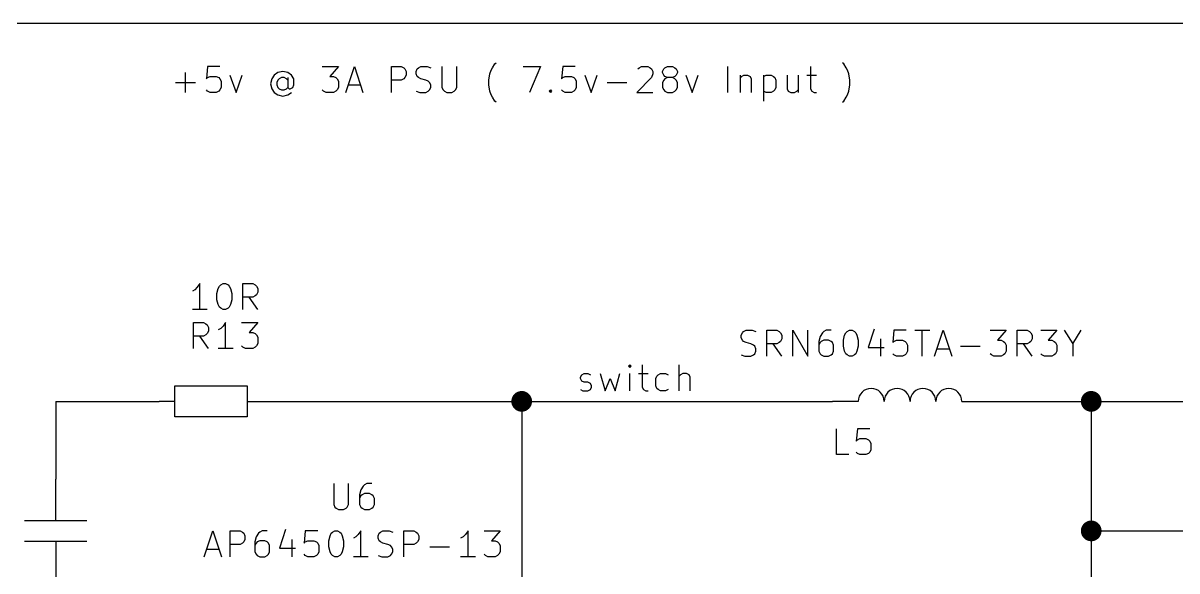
# Model space of a CAD drawing. Extents: x 0.4 to 11.3, y -7.9 to -0.4.
# Drawn here: x 4.737 to 6.966, y -4.627 to -3.57 of the extents above; entities that cross this region are included whole.
import ezdxf

# ---------------------------------------------------------------- set-up
doc = ezdxf.new("R2010")
doc.units = 0
doc.header["$MEASUREMENT"] = 0
for name, color, linetype in [('BLUE3', 171, 'CONTINUOUS'), ('CYAN2', 4, 'CONTINUOUS'), ('GRAY1', 251, 'CONTINUOUS'), ('GREEN3', 91, 'CONTINUOUS'), ('RED2', 1, 'CONTINUOUS')]:
    doc.layers.add(name, color=color, linetype=linetype)

msp = doc.modelspace()

# ---------------------------------------------------------------- linework, layer by layer
at = {"layer": 'BLUE3', "linetype": 'CONTINUOUS'}
for p, q in [((1.3, -3.57), (10.45, -3.57)), ((5.0935, -3.6537), (5.0911, -3.6775)), ((5.1173, -3.6537), (5.0935, -3.6537)), ((5.3149, -3.6537), (5.3459, -3.6537)), ((5.3459, -3.6537), (5.3292, -3.6728)), ((5.3602, -3.7037), (5.3768, -3.6537)), ((5.3768, -3.6537), (5.3935, -3.7037)), ((5.4483, -3.7037), (5.4483, -3.6537)), ((5.4483, -3.6537), (5.4673, -3.6537)), ((5.4673, -3.6537), (5.4721, -3.6561)), ((5.5007, -3.6561), (5.5054, -3.6537)), ((5.5054, -3.6537), (5.5173, -3.6537)), ((5.5173, -3.6537), (5.5245, -3.6561)), ((5.5459, -3.6537), (5.5459, -3.6942)), ((5.5745, -3.6942), (5.5745, -3.6537)), ((5.6435, -3.6561), (5.6483, -3.6489)), ((5.6483, -3.6489), (5.6507, -3.6466)), ((5.703, -3.6537), (5.7364, -3.6537)), ((5.7364, -3.6537), (5.7149, -3.7037)), ((5.7792, -3.6537), (5.7769, -3.6775)), ((5.803, -3.6537), (5.7792, -3.6537)), ((5.9268, -3.6561), (5.9316, -3.6537)), ((5.9316, -3.6537), (5.9435, -3.6537)), ((5.9435, -3.6537), (5.9483, -3.6561)), ((5.9768, -3.6561), (5.9816, -3.6537)), ((5.9816, -3.6537), (5.9911, -3.6537)), ((5.9911, -3.6537), (5.9959, -3.6561)), ((6.0983, -3.7037), (6.0983, -3.6537)), ((6.2578, -3.6537), (6.2578, -3.6966)), ((6.3221, -3.6489), (6.3197, -3.6466)), ((6.3268, -3.6561), (6.3221, -3.6489)), ((5.0507, -3.7037), (5.0507, -3.6656)), ((5.0911, -3.6775), (5.0935, -3.6751)), ((5.0935, -3.6751), (5.0983, -3.6728)), ((5.0983, -3.6728), (5.1102, -3.6728)), ((5.1102, -3.6728), (5.1149, -3.6751)), ((5.1149, -3.6751), (5.1173, -3.6775)), ((5.1364, -3.6704), (5.1483, -3.7037)), ((5.1483, -3.7037), (5.1602, -3.6704)), ((5.2221, -3.6704), (5.2173, -3.6775)), ((5.2292, -3.6656), (5.2221, -3.6704)), ((5.2388, -3.6632), (5.2292, -3.6656)), ((5.2364, -3.6751), (5.2316, -3.6775)), ((5.2411, -3.6751), (5.2364, -3.6751)), ((5.2483, -3.6656), (5.2388, -3.6632)), ((5.2459, -3.6775), (5.2411, -3.6751)), ((5.2554, -3.6704), (5.2483, -3.6656)), ((5.2483, -3.6751), (5.2483, -3.6942)), ((5.2602, -3.6775), (5.2554, -3.6704)), ((5.3292, -3.6728), (5.3364, -3.6728)), ((5.3364, -3.6728), (5.3411, -3.6751)), ((5.3411, -3.6751), (5.3435, -3.6775)), ((5.4721, -3.6561), (5.4745, -3.6585)), ((5.4745, -3.6751), (5.4721, -3.6775)), ((5.4745, -3.6585), (5.4768, -3.6632)), ((5.4768, -3.6704), (5.4745, -3.6751)), ((5.4768, -3.6632), (5.4768, -3.6704)), ((5.4959, -3.6632), (5.4983, -3.6585)), ((5.4959, -3.668), (5.4959, -3.6632)), ((5.4983, -3.6728), (5.4959, -3.668)), ((5.4983, -3.6585), (5.5007, -3.6561)), ((5.5007, -3.6751), (5.4983, -3.6728)), ((5.5054, -3.6775), (5.5007, -3.6751)), ((5.6364, -3.6799), (5.6388, -3.668)), ((5.6388, -3.668), (5.6411, -3.6609)), ((5.6411, -3.6609), (5.6435, -3.6561)), ((5.7769, -3.6775), (5.7792, -3.6751)), ((5.7792, -3.6751), (5.784, -3.6728)), ((5.784, -3.6728), (5.7959, -3.6728)), ((5.7959, -3.6728), (5.8007, -3.6751)), ((5.8007, -3.6751), (5.803, -3.6775)), ((5.8221, -3.6704), (5.834, -3.7037)), ((5.834, -3.7037), (5.8459, -3.6704)), ((5.9507, -3.6751), (5.9221, -3.7037)), ((5.9245, -3.6585), (5.9268, -3.6561)), ((5.9483, -3.6561), (5.9507, -3.6585)), ((5.9507, -3.6585), (5.953, -3.6632)), ((5.953, -3.668), (5.9507, -3.6751)), ((5.953, -3.6632), (5.953, -3.668)), ((5.9721, -3.6632), (5.9745, -3.6585)), ((5.9721, -3.6656), (5.9721, -3.6632)), ((5.9745, -3.6704), (5.9721, -3.6656)), ((5.9745, -3.6585), (5.9768, -3.6561)), ((5.9768, -3.6728), (5.9745, -3.6704)), ((5.9816, -3.6751), (5.9768, -3.6728)), ((5.9816, -3.6751), (5.9768, -3.6775)), ((5.9911, -3.6751), (5.9816, -3.6751)), ((5.9959, -3.6728), (5.9911, -3.6751)), ((5.9959, -3.6775), (5.9911, -3.6751)), ((5.9959, -3.6561), (5.9983, -3.6585)), ((5.9983, -3.6704), (5.9959, -3.6728)), ((5.9983, -3.6585), (6.0007, -3.6632)), ((6.0007, -3.6656), (5.9983, -3.6704)), ((6.0007, -3.6632), (6.0007, -3.6656)), ((6.0173, -3.6704), (6.0292, -3.7037)), ((6.0292, -3.7037), (6.0411, -3.6704)), ((6.1221, -3.6704), (6.1221, -3.7037)), ((6.1221, -3.6751), (6.1245, -3.6728)), ((6.1245, -3.6728), (6.1292, -3.6704)), ((6.1292, -3.6704), (6.1364, -3.6704)), ((6.1364, -3.6704), (6.1411, -3.6728)), ((6.1411, -3.6728), (6.1435, -3.6775)), ((6.1673, -3.6704), (6.1673, -3.7204)), ((6.1673, -3.6728), (6.1721, -3.6704)), ((6.1721, -3.6704), (6.1816, -3.6704)), ((6.1816, -3.6704), (6.1864, -3.6728)), ((6.1864, -3.6728), (6.1887, -3.6751)), ((6.1887, -3.6751), (6.1911, -3.6799)), ((6.2126, -3.6704), (6.2126, -3.6966)), ((6.234, -3.6704), (6.234, -3.7037)), ((6.2506, -3.6704), (6.2697, -3.6704)), ((6.3292, -3.6609), (6.3268, -3.6561)), ((6.3316, -3.668), (6.3292, -3.6609)), ((6.334, -3.6799), (6.3316, -3.668)), ((5.0316, -3.6847), (5.0697, -3.6847)), ((5.0935, -3.7013), (5.0911, -3.6989)), ((5.1173, -3.6989), (5.1149, -3.7013)), ((5.1173, -3.6775), (5.1197, -3.6823)), ((5.1197, -3.6942), (5.1173, -3.6989)), ((5.1197, -3.6823), (5.1197, -3.6942)), ((5.2173, -3.6775), (5.2149, -3.687)), ((5.2149, -3.687), (5.2173, -3.6966)), ((5.2173, -3.6966), (5.2221, -3.7037)), ((5.2292, -3.6799), (5.2268, -3.6847)), ((5.2268, -3.6847), (5.2268, -3.6894)), ((5.2268, -3.6894), (5.2292, -3.6942)), ((5.2316, -3.6775), (5.2292, -3.6799)), ((5.2292, -3.6942), (5.2316, -3.6966)), ((5.2316, -3.6966), (5.2364, -3.6989)), ((5.2364, -3.6989), (5.2411, -3.6989)), ((5.2411, -3.6989), (5.2459, -3.6966)), ((5.2483, -3.6799), (5.2459, -3.6775)), ((5.2459, -3.6966), (5.2483, -3.6942)), ((5.2483, -3.6942), (5.2507, -3.6966)), ((5.2507, -3.6966), (5.253, -3.6966)), ((5.253, -3.6966), (5.2578, -3.6942)), ((5.2578, -3.6942), (5.2602, -3.6894)), ((5.2602, -3.6894), (5.2602, -3.6775)), ((5.3173, -3.7013), (5.3149, -3.6989)), ((5.3435, -3.6989), (5.3411, -3.7013)), ((5.3435, -3.6775), (5.3459, -3.6823)), ((5.3459, -3.6942), (5.3435, -3.6989)), ((5.3459, -3.6823), (5.3459, -3.6942)), ((5.3649, -3.6894), (5.3888, -3.6894)), ((5.4673, -3.6799), (5.4483, -3.6799)), ((5.4721, -3.6775), (5.4673, -3.6799)), ((5.5149, -3.6799), (5.5054, -3.6775)), ((5.5197, -3.6823), (5.5149, -3.6799)), ((5.5221, -3.6847), (5.5197, -3.6823)), ((5.5197, -3.7013), (5.5221, -3.6989)), ((5.5245, -3.6894), (5.5221, -3.6847)), ((5.5221, -3.6989), (5.5245, -3.6942)), ((5.5245, -3.6942), (5.5245, -3.6894)), ((5.5459, -3.6942), (5.5483, -3.6989)), ((5.5483, -3.6989), (5.5507, -3.7013)), ((5.5697, -3.7013), (5.5721, -3.6989)), ((5.5721, -3.6989), (5.5745, -3.6942)), ((5.6364, -3.6894), (5.6364, -3.6799)), ((5.6388, -3.7013), (5.6364, -3.6894)), ((5.753, -3.7013), (5.7554, -3.6989)), ((5.7554, -3.6989), (5.7578, -3.7013)), ((5.7554, -3.6989), (5.7554, -3.7037)), ((5.7792, -3.7013), (5.7769, -3.6989)), ((5.803, -3.6989), (5.8007, -3.7013)), ((5.803, -3.6775), (5.8054, -3.6823)), ((5.8054, -3.6942), (5.803, -3.6989)), ((5.8054, -3.6823), (5.8054, -3.6942)), ((5.8649, -3.6847), (5.903, -3.6847)), ((5.9745, -3.6799), (5.9721, -3.6847)), ((5.9721, -3.6847), (5.9721, -3.6942)), ((5.9721, -3.6942), (5.9745, -3.6989)), ((5.9768, -3.6775), (5.9745, -3.6799)), ((5.9745, -3.6989), (5.9768, -3.7013)), ((5.9983, -3.6799), (5.9959, -3.6775)), ((5.9959, -3.7013), (5.9983, -3.6989)), ((6.0007, -3.6847), (5.9983, -3.6799)), ((5.9983, -3.6989), (6.0007, -3.6942)), ((6.0007, -3.6942), (6.0007, -3.6847)), ((6.1435, -3.6775), (6.1435, -3.7037)), ((6.1887, -3.6989), (6.1864, -3.7013)), ((6.1911, -3.6942), (6.1887, -3.6989)), ((6.1911, -3.6799), (6.1911, -3.6942)), ((6.2126, -3.6966), (6.2149, -3.7013)), ((6.2316, -3.7013), (6.234, -3.6989)), ((6.2578, -3.6966), (6.2602, -3.7013)), ((6.3316, -3.7013), (6.334, -3.6894)), ((6.334, -3.6894), (6.334, -3.6799)), ((5.0983, -3.7037), (5.0935, -3.7013)), ((5.1102, -3.7037), (5.0983, -3.7037)), ((5.1149, -3.7013), (5.1102, -3.7037)), ((5.2221, -3.7037), (5.2292, -3.7085)), ((5.2292, -3.7085), (5.2388, -3.7109)), ((5.2388, -3.7109), (5.2483, -3.7085)), ((5.2483, -3.7085), (5.2554, -3.7037)), ((5.3221, -3.7037), (5.3173, -3.7013)), ((5.3364, -3.7037), (5.3221, -3.7037)), ((5.3411, -3.7013), (5.3364, -3.7037)), ((5.4959, -3.7013), (5.503, -3.7037)), ((5.503, -3.7037), (5.5149, -3.7037)), ((5.5149, -3.7037), (5.5197, -3.7013)), ((5.5507, -3.7013), (5.5554, -3.7037)), ((5.5554, -3.7037), (5.5649, -3.7037)), ((5.5649, -3.7037), (5.5697, -3.7013)), ((5.6411, -3.7085), (5.6388, -3.7013)), ((5.6435, -3.7132), (5.6411, -3.7085)), ((5.6483, -3.7204), (5.6435, -3.7132)), ((5.6507, -3.7228), (5.6483, -3.7204)), ((5.7554, -3.7037), (5.753, -3.7013)), ((5.7578, -3.7013), (5.7554, -3.7037)), ((5.784, -3.7037), (5.7792, -3.7013)), ((5.7959, -3.7037), (5.784, -3.7037)), ((5.8007, -3.7013), (5.7959, -3.7037)), ((5.9221, -3.7037), (5.953, -3.7037)), ((5.9768, -3.7013), (5.9816, -3.7037)), ((5.9816, -3.7037), (5.9911, -3.7037)), ((5.9911, -3.7037), (5.9959, -3.7013)), ((6.1721, -3.7037), (6.1673, -3.7013)), ((6.1816, -3.7037), (6.1721, -3.7037)), ((6.1864, -3.7013), (6.1816, -3.7037)), ((6.2149, -3.7013), (6.2197, -3.7037)), ((6.2197, -3.7037), (6.2268, -3.7037)), ((6.2268, -3.7037), (6.2316, -3.7013)), ((6.2602, -3.7013), (6.2649, -3.7037)), ((6.2649, -3.7037), (6.2697, -3.7037)), ((6.3197, -3.7228), (6.3221, -3.7204)), ((6.3221, -3.7204), (6.3268, -3.7132)), ((6.3268, -3.7132), (6.3292, -3.7085)), ((6.3292, -3.7085), (6.3316, -3.7013))]:
    msp.add_line(p, q, dxfattribs=at)
at = {"layer": 'CYAN2', "linetype": 'CONTINUOUS'}
for p, q in [((5.0782, -4.0728), (5.0734, -4.0799)), ((5.0782, -4.1228), (5.0782, -4.0728)), ((5.1139, -4.0823), (5.1163, -4.0776)), ((5.1163, -4.0776), (5.1187, -4.0752)), ((5.1187, -4.0752), (5.1234, -4.0728)), ((5.1234, -4.0728), (5.1282, -4.0728)), ((5.1282, -4.0728), (5.1329, -4.0752)), ((5.1329, -4.0752), (5.1353, -4.0776)), ((5.1353, -4.0776), (5.1377, -4.0823)), ((5.1615, -4.1228), (5.1615, -4.0728)), ((5.1615, -4.0728), (5.1806, -4.0728)), ((5.1806, -4.0728), (5.1853, -4.0752)), ((5.1853, -4.0752), (5.1877, -4.0776)), ((5.1877, -4.0776), (5.1901, -4.0823)), ((5.0687, -4.0847), (5.0639, -4.0871)), ((5.0734, -4.0799), (5.0687, -4.0847)), ((5.1115, -4.0919), (5.1139, -4.0823)), ((5.1115, -4.1038), (5.1115, -4.0919)), ((5.1377, -4.0823), (5.1401, -4.0919)), ((5.1401, -4.0919), (5.1401, -4.1038)), ((5.1806, -4.099), (5.1615, -4.099)), ((5.1901, -4.1228), (5.1734, -4.099)), ((5.1853, -4.0966), (5.1806, -4.099)), ((5.1877, -4.0942), (5.1853, -4.0966)), ((5.1901, -4.0895), (5.1877, -4.0942)), ((5.1901, -4.0823), (5.1901, -4.0895)), ((5.1139, -4.1133), (5.1115, -4.1038)), ((5.1163, -4.118), (5.1139, -4.1133)), ((5.1187, -4.1204), (5.1163, -4.118)), ((5.1234, -4.1228), (5.1187, -4.1204)), ((5.1329, -4.1204), (5.1282, -4.1228)), ((5.1353, -4.118), (5.1329, -4.1204)), ((5.1377, -4.1133), (5.1353, -4.118)), ((5.1401, -4.1038), (5.1377, -4.1133)), ((5.0925, -4.1228), (5.0639, -4.1228)), ((5.1282, -4.1228), (5.1234, -4.1228)), ((5.0663, -4.1978), (5.0663, -4.1478)), ((5.0663, -4.1478), (5.0853, -4.1478)), ((5.0853, -4.1478), (5.0901, -4.1502)), ((5.0901, -4.1502), (5.0925, -4.1526)), ((5.0925, -4.1526), (5.0949, -4.1573)), ((5.0949, -4.1645), (5.0925, -4.1692)), ((5.0949, -4.1573), (5.0949, -4.1645)), ((5.1187, -4.1597), (5.1139, -4.1621)), ((5.1234, -4.1549), (5.1187, -4.1597)), ((5.1282, -4.1478), (5.1234, -4.1549)), ((5.1282, -4.1978), (5.1282, -4.1478)), ((5.1591, -4.1478), (5.1901, -4.1478)), ((5.1901, -4.1478), (5.1734, -4.1669)), ((5.1734, -4.1669), (5.1806, -4.1669)), ((5.1806, -4.1669), (5.1853, -4.1692)), ((6.1262, -4.1676), (6.1286, -4.1652)), ((6.1286, -4.1652), (6.1333, -4.1628)), ((6.1333, -4.1628), (6.1452, -4.1628)), ((6.1452, -4.1628), (6.1524, -4.1652)), ((6.1738, -4.2128), (6.1738, -4.1628)), ((6.1738, -4.1628), (6.1929, -4.1628)), ((6.1929, -4.1628), (6.1976, -4.1652)), ((6.1976, -4.1652), (6.2, -4.1676)), ((6.2238, -4.2128), (6.2238, -4.1628)), ((6.2238, -4.1628), (6.2524, -4.2128)), ((6.2524, -4.2128), (6.2524, -4.1628)), ((6.2833, -4.1652), (6.281, -4.1676)), ((6.2881, -4.1628), (6.2833, -4.1652)), ((6.2976, -4.1628), (6.2881, -4.1628)), ((6.3262, -4.1676), (6.3286, -4.1652)), ((6.3286, -4.1652), (6.3333, -4.1628)), ((6.3333, -4.1628), (6.3381, -4.1628)), ((6.3381, -4.1628), (6.3429, -4.1652)), ((6.3429, -4.1652), (6.3452, -4.1676)), ((6.3809, -4.1604), (6.369, -4.1961)), ((6.419, -4.1628), (6.4167, -4.1866)), ((6.4429, -4.1628), (6.419, -4.1628)), ((6.4595, -4.1628), (6.4881, -4.1628)), ((6.4738, -4.2128), (6.4738, -4.1628)), ((6.4976, -4.2128), (6.5143, -4.1628)), ((6.5143, -4.1628), (6.5309, -4.2128)), ((6.6048, -4.1628), (6.6357, -4.1628)), ((6.6357, -4.1628), (6.619, -4.1818)), ((6.6571, -4.2128), (6.6571, -4.1628)), ((6.6571, -4.1628), (6.6762, -4.1628)), ((6.6762, -4.1628), (6.6809, -4.1652)), ((6.6809, -4.1652), (6.6833, -4.1676)), ((6.7024, -4.1628), (6.7333, -4.1628)), ((6.7333, -4.1628), (6.7167, -4.1818)), ((6.7476, -4.1628), (6.7643, -4.189)), ((6.7643, -4.189), (6.7809, -4.1628)), ((5.0853, -4.174), (5.0663, -4.174)), ((5.0949, -4.1978), (5.0782, -4.174)), ((5.0901, -4.1716), (5.0853, -4.174)), ((5.0925, -4.1692), (5.0901, -4.1716)), ((5.1853, -4.1692), (5.1877, -4.1716)), ((5.1877, -4.1716), (5.1901, -4.1764)), ((5.1901, -4.1883), (5.1877, -4.193)), ((5.1901, -4.1764), (5.1901, -4.1883)), ((6.1238, -4.1723), (6.1262, -4.1676)), ((6.1238, -4.1771), (6.1238, -4.1723)), ((6.1262, -4.1818), (6.1238, -4.1771)), ((6.1286, -4.1842), (6.1262, -4.1818)), ((6.1333, -4.1866), (6.1286, -4.1842)), ((6.1429, -4.189), (6.1333, -4.1866)), ((6.1476, -4.1914), (6.1429, -4.189)), ((6.1929, -4.189), (6.1738, -4.189)), ((6.2024, -4.2128), (6.1857, -4.189)), ((6.1976, -4.1866), (6.1929, -4.189)), ((6.2, -4.1842), (6.1976, -4.1866)), ((6.2, -4.1676), (6.2024, -4.1723)), ((6.2024, -4.1795), (6.2, -4.1842)), ((6.2024, -4.1723), (6.2024, -4.1795)), ((6.2762, -4.1747), (6.2738, -4.1842)), ((6.2738, -4.1842), (6.2738, -4.2033)), ((6.2762, -4.1866), (6.2738, -4.1914)), ((6.281, -4.1676), (6.2762, -4.1747)), ((6.2786, -4.1842), (6.2762, -4.1866)), ((6.2833, -4.1818), (6.2786, -4.1842)), ((6.2929, -4.1818), (6.2833, -4.1818)), ((6.2976, -4.1842), (6.2929, -4.1818)), ((6.3, -4.1866), (6.2976, -4.1842)), ((6.3024, -4.1914), (6.3, -4.1866)), ((6.3214, -4.1818), (6.3238, -4.1723)), ((6.3214, -4.1938), (6.3214, -4.1818)), ((6.3238, -4.1723), (6.3262, -4.1676)), ((6.3452, -4.1676), (6.3476, -4.1723)), ((6.3476, -4.1723), (6.35, -4.1818)), ((6.35, -4.1818), (6.35, -4.1938)), ((6.3929, -4.1795), (6.3929, -4.2128)), ((6.4167, -4.1866), (6.419, -4.1842)), ((6.419, -4.1842), (6.4238, -4.1818)), ((6.4238, -4.1818), (6.4357, -4.1818)), ((6.4357, -4.1818), (6.4405, -4.1842)), ((6.4405, -4.1842), (6.4429, -4.1866)), ((6.4429, -4.1866), (6.4452, -4.1914)), ((6.619, -4.1818), (6.6262, -4.1818)), ((6.6262, -4.1818), (6.6309, -4.1842)), ((6.6309, -4.1842), (6.6333, -4.1866)), ((6.6333, -4.1866), (6.6357, -4.1914)), ((6.6762, -4.189), (6.6571, -4.189)), ((6.6857, -4.2128), (6.669, -4.189)), ((6.6809, -4.1866), (6.6762, -4.189)), ((6.6833, -4.1842), (6.6809, -4.1866)), ((6.6833, -4.1676), (6.6857, -4.1723)), ((6.6857, -4.1795), (6.6833, -4.1842)), ((6.6857, -4.1723), (6.6857, -4.1795)), ((6.7167, -4.1818), (6.7238, -4.1818)), ((6.7238, -4.1818), (6.7286, -4.1842)), ((6.7286, -4.1842), (6.7309, -4.1866)), ((6.7309, -4.1866), (6.7333, -4.1914)), ((6.7643, -4.189), (6.7643, -4.2128)), ((5.1425, -4.1978), (5.1139, -4.1978)), ((5.1615, -4.1954), (5.1591, -4.193)), ((5.1663, -4.1978), (5.1615, -4.1954)), ((5.1806, -4.1978), (5.1663, -4.1978)), ((5.1853, -4.1954), (5.1806, -4.1978)), ((5.1877, -4.193), (5.1853, -4.1954)), ((6.1238, -4.2104), (6.131, -4.2128)), ((6.1429, -4.2128), (6.1476, -4.2104)), ((6.15, -4.1938), (6.1476, -4.1914)), ((6.1476, -4.2104), (6.15, -4.208)), ((6.1524, -4.1985), (6.15, -4.1938)), ((6.15, -4.208), (6.1524, -4.2033)), ((6.1524, -4.2033), (6.1524, -4.1985)), ((6.2738, -4.2033), (6.2762, -4.208)), ((6.2762, -4.208), (6.2786, -4.2104)), ((6.2786, -4.2104), (6.2833, -4.2128)), ((6.2929, -4.2128), (6.2976, -4.2104)), ((6.2976, -4.2104), (6.3, -4.208)), ((6.3, -4.208), (6.3024, -4.2033)), ((6.3024, -4.2033), (6.3024, -4.1914)), ((6.3238, -4.2033), (6.3214, -4.1938)), ((6.3262, -4.208), (6.3238, -4.2033)), ((6.3286, -4.2104), (6.3262, -4.208)), ((6.3333, -4.2128), (6.3286, -4.2104)), ((6.3429, -4.2104), (6.3381, -4.2128)), ((6.3452, -4.208), (6.3429, -4.2104)), ((6.3476, -4.2033), (6.3452, -4.208)), ((6.35, -4.1938), (6.3476, -4.2033)), ((6.369, -4.1961), (6.4, -4.1961)), ((6.419, -4.2104), (6.4167, -4.208)), ((6.4238, -4.2128), (6.419, -4.2104)), ((6.4405, -4.2104), (6.4357, -4.2128)), ((6.4429, -4.208), (6.4405, -4.2104)), ((6.4452, -4.2033), (6.4429, -4.208)), ((6.4452, -4.1914), (6.4452, -4.2033)), ((6.5024, -4.1985), (6.5262, -4.1985)), ((6.5476, -4.1938), (6.5857, -4.1938)), ((6.6071, -4.2104), (6.6048, -4.208)), ((6.6119, -4.2128), (6.6071, -4.2104)), ((6.6309, -4.2104), (6.6262, -4.2128)), ((6.6333, -4.208), (6.6309, -4.2104)), ((6.6357, -4.2033), (6.6333, -4.208)), ((6.6357, -4.1914), (6.6357, -4.2033)), ((6.7048, -4.2104), (6.7024, -4.208)), ((6.7095, -4.2128), (6.7048, -4.2104)), ((6.7286, -4.2104), (6.7238, -4.2128)), ((6.7309, -4.208), (6.7286, -4.2104)), ((6.7333, -4.2033), (6.7309, -4.208)), ((6.7333, -4.1914), (6.7333, -4.2033)), ((6.131, -4.2128), (6.1429, -4.2128)), ((6.2833, -4.2128), (6.2929, -4.2128)), ((6.3381, -4.2128), (6.3333, -4.2128)), ((6.4357, -4.2128), (6.4238, -4.2128)), ((6.6262, -4.2128), (6.6119, -4.2128)), ((6.7238, -4.2128), (6.7095, -4.2128)), ((6.3079, -4.4028), (6.3079, -4.3528)), ((6.3483, -4.3528), (6.346, -4.3766)), ((6.3721, -4.3528), (6.3483, -4.3528)), ((6.346, -4.3766), (6.3483, -4.3742)), ((6.3483, -4.3742), (6.3531, -4.3718)), ((6.3531, -4.3718), (6.365, -4.3718)), ((6.365, -4.3718), (6.3698, -4.3742)), ((6.3698, -4.3742), (6.3721, -4.3766)), ((6.3721, -4.3766), (6.3745, -4.3814)), ((6.3745, -4.3814), (6.3745, -4.3933)), ((6.3317, -4.4028), (6.3079, -4.4028)), ((6.3483, -4.4004), (6.346, -4.398)), ((6.3531, -4.4028), (6.3483, -4.4004)), ((6.365, -4.4028), (6.3531, -4.4028)), ((6.3698, -4.4004), (6.365, -4.4028)), ((6.3721, -4.398), (6.3698, -4.4004)), ((6.3745, -4.3933), (6.3721, -4.398)), ((5.3369, -4.4588), (5.3369, -4.4993)), ((5.3369, -4.4588), (5.3369, -4.4993)), ((5.3655, -4.4993), (5.3655, -4.4588)), ((5.3655, -4.4993), (5.3655, -4.4588)), ((5.3893, -4.4707), (5.3869, -4.4802)), ((5.3893, -4.4707), (5.3869, -4.4802)), ((5.394, -4.4636), (5.3893, -4.4707)), ((5.394, -4.4636), (5.3893, -4.4707)), ((5.3964, -4.4779), (5.3917, -4.4802)), ((5.3964, -4.4779), (5.3917, -4.4802)), ((5.3964, -4.4612), (5.394, -4.4636)), ((5.3964, -4.4612), (5.394, -4.4636)), ((5.4012, -4.4588), (5.3964, -4.4612)), ((5.4012, -4.4588), (5.3964, -4.4612)), ((5.406, -4.4779), (5.3964, -4.4779)), ((5.406, -4.4779), (5.3964, -4.4779)), ((5.4107, -4.4588), (5.4012, -4.4588)), ((5.4107, -4.4588), (5.4012, -4.4588)), ((5.4107, -4.4802), (5.406, -4.4779)), ((5.4107, -4.4802), (5.406, -4.4779)), ((5.3369, -4.4993), (5.3393, -4.504)), ((5.3369, -4.4993), (5.3393, -4.504)), ((5.3631, -4.504), (5.3655, -4.4993)), ((5.3631, -4.504), (5.3655, -4.4993)), ((5.3869, -4.4802), (5.3869, -4.4993)), ((5.3869, -4.4802), (5.3869, -4.4993)), ((5.3893, -4.4826), (5.3869, -4.4874)), ((5.3893, -4.4826), (5.3869, -4.4874)), ((5.3869, -4.4993), (5.3893, -4.504)), ((5.3869, -4.4993), (5.3893, -4.504)), ((5.3917, -4.4802), (5.3893, -4.4826)), ((5.3917, -4.4802), (5.3893, -4.4826)), ((5.4131, -4.4826), (5.4107, -4.4802)), ((5.4131, -4.4826), (5.4107, -4.4802)), ((5.4155, -4.4874), (5.4131, -4.4826)), ((5.4155, -4.4874), (5.4131, -4.4826)), ((5.4131, -4.504), (5.4155, -4.4993)), ((5.4131, -4.504), (5.4155, -4.4993)), ((5.4155, -4.4993), (5.4155, -4.4874)), ((5.4155, -4.4993), (5.4155, -4.4874)), ((5.3393, -4.504), (5.3417, -4.5064)), ((5.3393, -4.504), (5.3417, -4.5064)), ((5.3417, -4.5064), (5.3464, -4.5088)), ((5.3417, -4.5064), (5.3464, -4.5088)), ((5.3464, -4.5088), (5.3559, -4.5088)), ((5.3464, -4.5088), (5.3559, -4.5088)), ((5.3559, -4.5088), (5.3607, -4.5064)), ((5.3559, -4.5088), (5.3607, -4.5064)), ((5.3607, -4.5064), (5.3631, -4.504)), ((5.3607, -4.5064), (5.3631, -4.504)), ((5.3893, -4.504), (5.3917, -4.5064)), ((5.3893, -4.504), (5.3917, -4.5064)), ((5.3917, -4.5064), (5.3964, -4.5088)), ((5.3917, -4.5064), (5.3964, -4.5088)), ((5.3964, -4.5088), (5.406, -4.5088)), ((5.3964, -4.5088), (5.406, -4.5088)), ((5.406, -4.5088), (5.4107, -4.5064)), ((5.406, -4.5088), (5.4107, -4.5064)), ((5.4107, -4.5064), (5.4131, -4.504)), ((5.4107, -4.5064), (5.4131, -4.504)), ((5.0869, -4.5998), (5.1036, -4.5498)), ((5.0869, -4.5998), (5.1036, -4.5498)), ((5.1036, -4.5498), (5.1202, -4.5998)), ((5.1036, -4.5498), (5.1202, -4.5998)), ((5.1369, -4.5998), (5.1369, -4.5498)), ((5.1369, -4.5498), (5.156, -4.5498)), ((5.1369, -4.5998), (5.1369, -4.5498)), ((5.1369, -4.5498), (5.156, -4.5498)), ((5.156, -4.5498), (5.1607, -4.5522)), ((5.156, -4.5498), (5.1607, -4.5522)), ((5.1607, -4.5522), (5.1631, -4.5546)), ((5.1607, -4.5522), (5.1631, -4.5546)), ((5.1631, -4.5546), (5.1655, -4.5593)), ((5.1631, -4.5546), (5.1655, -4.5593)), ((5.1655, -4.5665), (5.1631, -4.5712)), ((5.1655, -4.5665), (5.1631, -4.5712)), ((5.1655, -4.5593), (5.1655, -4.5665)), ((5.1655, -4.5593), (5.1655, -4.5665)), ((5.1869, -4.5617), (5.1845, -4.5712)), ((5.1869, -4.5617), (5.1845, -4.5712)), ((5.1917, -4.5546), (5.1869, -4.5617)), ((5.1917, -4.5546), (5.1869, -4.5617)), ((5.1941, -4.5522), (5.1917, -4.5546)), ((5.1941, -4.5522), (5.1917, -4.5546)), ((5.1988, -4.5498), (5.1941, -4.5522)), ((5.1988, -4.5498), (5.1941, -4.5522)), ((5.2083, -4.5498), (5.1988, -4.5498)), ((5.2083, -4.5498), (5.1988, -4.5498)), ((5.244, -4.5474), (5.2321, -4.5831)), ((5.244, -4.5474), (5.2321, -4.5831)), ((5.256, -4.5665), (5.256, -4.5998)), ((5.256, -4.5665), (5.256, -4.5998)), ((5.2821, -4.5498), (5.2798, -4.5736)), ((5.2821, -4.5498), (5.2798, -4.5736)), ((5.306, -4.5498), (5.2821, -4.5498)), ((5.306, -4.5498), (5.2821, -4.5498)), ((5.3274, -4.5689), (5.3298, -4.5593)), ((5.3274, -4.5689), (5.3298, -4.5593)), ((5.3298, -4.5593), (5.3321, -4.5546)), ((5.3298, -4.5593), (5.3321, -4.5546)), ((5.3321, -4.5546), (5.3345, -4.5522)), ((5.3321, -4.5546), (5.3345, -4.5522)), ((5.3345, -4.5522), (5.3393, -4.5498)), ((5.3345, -4.5522), (5.3393, -4.5498)), ((5.3393, -4.5498), (5.344, -4.5498)), ((5.3393, -4.5498), (5.344, -4.5498)), ((5.344, -4.5498), (5.3488, -4.5522)), ((5.344, -4.5498), (5.3488, -4.5522)), ((5.3488, -4.5522), (5.3512, -4.5546)), ((5.3488, -4.5522), (5.3512, -4.5546)), ((5.3512, -4.5546), (5.3536, -4.5593)), ((5.3512, -4.5546), (5.3536, -4.5593)), ((5.3536, -4.5593), (5.356, -4.5689)), ((5.3536, -4.5593), (5.356, -4.5689)), ((5.3798, -4.5617), (5.375, -4.5641)), ((5.3798, -4.5617), (5.375, -4.5641)), ((5.3845, -4.5569), (5.3798, -4.5617)), ((5.3845, -4.5569), (5.3798, -4.5617)), ((5.3893, -4.5498), (5.3845, -4.5569)), ((5.3893, -4.5498), (5.3845, -4.5569)), ((5.3893, -4.5998), (5.3893, -4.5498)), ((5.3893, -4.5998), (5.3893, -4.5498)), ((5.4226, -4.5593), (5.425, -4.5546)), ((5.4226, -4.5593), (5.425, -4.5546)), ((5.4226, -4.5641), (5.4226, -4.5593)), ((5.4226, -4.5641), (5.4226, -4.5593)), ((5.425, -4.5689), (5.4226, -4.5641)), ((5.425, -4.5689), (5.4226, -4.5641)), ((5.425, -4.5546), (5.4274, -4.5522)), ((5.425, -4.5546), (5.4274, -4.5522)), ((5.4274, -4.5522), (5.4321, -4.5498)), ((5.4274, -4.5522), (5.4321, -4.5498)), ((5.4321, -4.5498), (5.444, -4.5498)), ((5.4321, -4.5498), (5.444, -4.5498)), ((5.444, -4.5498), (5.4512, -4.5522)), ((5.444, -4.5498), (5.4512, -4.5522)), ((5.4726, -4.5998), (5.4726, -4.5498)), ((5.4726, -4.5498), (5.4917, -4.5498)), ((5.4726, -4.5998), (5.4726, -4.5498)), ((5.4726, -4.5498), (5.4917, -4.5498)), ((5.4917, -4.5498), (5.4964, -4.5522)), ((5.4917, -4.5498), (5.4964, -4.5522)), ((5.4964, -4.5522), (5.4988, -4.5546)), ((5.4964, -4.5522), (5.4988, -4.5546)), ((5.4988, -4.5546), (5.5012, -4.5593)), ((5.4988, -4.5546), (5.5012, -4.5593)), ((5.5012, -4.5665), (5.4988, -4.5712)), ((5.5012, -4.5665), (5.4988, -4.5712)), ((5.5012, -4.5593), (5.5012, -4.5665)), ((5.5012, -4.5593), (5.5012, -4.5665)), ((5.5869, -4.5617), (5.5821, -4.5641)), ((5.5869, -4.5617), (5.5821, -4.5641)), ((5.5917, -4.5569), (5.5869, -4.5617)), ((5.5917, -4.5569), (5.5869, -4.5617)), ((5.5964, -4.5498), (5.5917, -4.5569)), ((5.5964, -4.5498), (5.5917, -4.5569)), ((5.5964, -4.5998), (5.5964, -4.5498)), ((5.5964, -4.5998), (5.5964, -4.5498)), ((5.6274, -4.5498), (5.6583, -4.5498)), ((5.6274, -4.5498), (5.6583, -4.5498)), ((5.6583, -4.5498), (5.6417, -4.5689)), ((5.6583, -4.5498), (5.6417, -4.5689)), ((5.0917, -4.5855), (5.1155, -4.5855)), ((5.0917, -4.5855), (5.1155, -4.5855)), ((5.156, -4.576), (5.1369, -4.576)), ((5.156, -4.576), (5.1369, -4.576)), ((5.1607, -4.5736), (5.156, -4.576)), ((5.1607, -4.5736), (5.156, -4.576)), ((5.1631, -4.5712), (5.1607, -4.5736)), ((5.1631, -4.5712), (5.1607, -4.5736)), ((5.1845, -4.5712), (5.1845, -4.5903)), ((5.1845, -4.5712), (5.1845, -4.5903)), ((5.1869, -4.5736), (5.1845, -4.5784)), ((5.1869, -4.5736), (5.1845, -4.5784)), ((5.1845, -4.5903), (5.1869, -4.595)), ((5.1845, -4.5903), (5.1869, -4.595)), ((5.1893, -4.5712), (5.1869, -4.5736)), ((5.1893, -4.5712), (5.1869, -4.5736)), ((5.1941, -4.5689), (5.1893, -4.5712)), ((5.1941, -4.5689), (5.1893, -4.5712)), ((5.2036, -4.5689), (5.1941, -4.5689)), ((5.2036, -4.5689), (5.1941, -4.5689)), ((5.2083, -4.5712), (5.2036, -4.5689)), ((5.2083, -4.5712), (5.2036, -4.5689)), ((5.2107, -4.5736), (5.2083, -4.5712)), ((5.2107, -4.5736), (5.2083, -4.5712)), ((5.2131, -4.5784), (5.2107, -4.5736)), ((5.2131, -4.5784), (5.2107, -4.5736)), ((5.2107, -4.595), (5.2131, -4.5903)), ((5.2107, -4.595), (5.2131, -4.5903)), ((5.2131, -4.5903), (5.2131, -4.5784)), ((5.2131, -4.5903), (5.2131, -4.5784)), ((5.2321, -4.5831), (5.2631, -4.5831)), ((5.2321, -4.5831), (5.2631, -4.5831)), ((5.2798, -4.5736), (5.2821, -4.5712)), ((5.2798, -4.5736), (5.2821, -4.5712)), ((5.2821, -4.5712), (5.2869, -4.5689)), ((5.2821, -4.5712), (5.2869, -4.5689)), ((5.2869, -4.5689), (5.2988, -4.5689)), ((5.2869, -4.5689), (5.2988, -4.5689)), ((5.2988, -4.5689), (5.3036, -4.5712)), ((5.2988, -4.5689), (5.3036, -4.5712)), ((5.3036, -4.5712), (5.306, -4.5736)), ((5.3036, -4.5712), (5.306, -4.5736)), ((5.306, -4.5736), (5.3083, -4.5784)), ((5.306, -4.5736), (5.3083, -4.5784)), ((5.3083, -4.5903), (5.306, -4.595)), ((5.3083, -4.5903), (5.306, -4.595)), ((5.3083, -4.5784), (5.3083, -4.5903)), ((5.3083, -4.5784), (5.3083, -4.5903)), ((5.3274, -4.5808), (5.3274, -4.5689)), ((5.3274, -4.5808), (5.3274, -4.5689)), ((5.3298, -4.5903), (5.3274, -4.5808)), ((5.3298, -4.5903), (5.3274, -4.5808)), ((5.3321, -4.595), (5.3298, -4.5903)), ((5.3321, -4.595), (5.3298, -4.5903)), ((5.3536, -4.5903), (5.3512, -4.595)), ((5.3536, -4.5903), (5.3512, -4.595)), ((5.356, -4.5808), (5.3536, -4.5903)), ((5.356, -4.5808), (5.3536, -4.5903)), ((5.356, -4.5689), (5.356, -4.5808)), ((5.356, -4.5689), (5.356, -4.5808)), ((5.4274, -4.5712), (5.425, -4.5689)), ((5.4274, -4.5712), (5.425, -4.5689)), ((5.4321, -4.5736), (5.4274, -4.5712)), ((5.4321, -4.5736), (5.4274, -4.5712)), ((5.4417, -4.576), (5.4321, -4.5736)), ((5.4417, -4.576), (5.4321, -4.5736)), ((5.4464, -4.5784), (5.4417, -4.576)), ((5.4464, -4.5784), (5.4417, -4.576)), ((5.4488, -4.5808), (5.4464, -4.5784)), ((5.4488, -4.5808), (5.4464, -4.5784)), ((5.4512, -4.5855), (5.4488, -4.5808)), ((5.4512, -4.5855), (5.4488, -4.5808)), ((5.4488, -4.595), (5.4512, -4.5903)), ((5.4488, -4.595), (5.4512, -4.5903)), ((5.4512, -4.5903), (5.4512, -4.5855)), ((5.4512, -4.5903), (5.4512, -4.5855)), ((5.4917, -4.576), (5.4726, -4.576)), ((5.4917, -4.576), (5.4726, -4.576)), ((5.4964, -4.5736), (5.4917, -4.576)), ((5.4964, -4.5736), (5.4917, -4.576)), ((5.4988, -4.5712), (5.4964, -4.5736)), ((5.4988, -4.5712), (5.4964, -4.5736)), ((5.5226, -4.5808), (5.5607, -4.5808)), ((5.5226, -4.5808), (5.5607, -4.5808)), ((5.6417, -4.5689), (5.6488, -4.5689)), ((5.6417, -4.5689), (5.6488, -4.5689)), ((5.6488, -4.5689), (5.6536, -4.5712)), ((5.6488, -4.5689), (5.6536, -4.5712)), ((5.6536, -4.5712), (5.6559, -4.5736)), ((5.6536, -4.5712), (5.6559, -4.5736)), ((5.6559, -4.5736), (5.6583, -4.5784)), ((5.6559, -4.5736), (5.6583, -4.5784)), ((5.6583, -4.5903), (5.6559, -4.595)), ((5.6583, -4.5903), (5.6559, -4.595)), ((5.6583, -4.5784), (5.6583, -4.5903)), ((5.6583, -4.5784), (5.6583, -4.5903)), ((5.1869, -4.595), (5.1893, -4.5974)), ((5.1869, -4.595), (5.1893, -4.5974)), ((5.1893, -4.5974), (5.1941, -4.5998)), ((5.1893, -4.5974), (5.1941, -4.5998)), ((5.1941, -4.5998), (5.2036, -4.5998)), ((5.1941, -4.5998), (5.2036, -4.5998)), ((5.2036, -4.5998), (5.2083, -4.5974)), ((5.2036, -4.5998), (5.2083, -4.5974)), ((5.2083, -4.5974), (5.2107, -4.595)), ((5.2083, -4.5974), (5.2107, -4.595)), ((5.2821, -4.5974), (5.2798, -4.595)), ((5.2821, -4.5974), (5.2798, -4.595)), ((5.2869, -4.5998), (5.2821, -4.5974)), ((5.2869, -4.5998), (5.2821, -4.5974)), ((5.2988, -4.5998), (5.2869, -4.5998)), ((5.2988, -4.5998), (5.2869, -4.5998)), ((5.3036, -4.5974), (5.2988, -4.5998)), ((5.3036, -4.5974), (5.2988, -4.5998)), ((5.306, -4.595), (5.3036, -4.5974)), ((5.306, -4.595), (5.3036, -4.5974)), ((5.3345, -4.5974), (5.3321, -4.595)), ((5.3345, -4.5974), (5.3321, -4.595)), ((5.3393, -4.5998), (5.3345, -4.5974)), ((5.3393, -4.5998), (5.3345, -4.5974)), ((5.344, -4.5998), (5.3393, -4.5998)), ((5.344, -4.5998), (5.3393, -4.5998)), ((5.3488, -4.5974), (5.344, -4.5998)), ((5.3488, -4.5974), (5.344, -4.5998)), ((5.3512, -4.595), (5.3488, -4.5974)), ((5.3512, -4.595), (5.3488, -4.5974)), ((5.4036, -4.5998), (5.375, -4.5998)), ((5.4036, -4.5998), (5.375, -4.5998)), ((5.4226, -4.5974), (5.4298, -4.5998)), ((5.4226, -4.5974), (5.4298, -4.5998)), ((5.4298, -4.5998), (5.4417, -4.5998)), ((5.4298, -4.5998), (5.4417, -4.5998)), ((5.4417, -4.5998), (5.4464, -4.5974)), ((5.4417, -4.5998), (5.4464, -4.5974)), ((5.4464, -4.5974), (5.4488, -4.595)), ((5.4464, -4.5974), (5.4488, -4.595)), ((5.6107, -4.5998), (5.5821, -4.5998)), ((5.6107, -4.5998), (5.5821, -4.5998)), ((5.6298, -4.5974), (5.6274, -4.595)), ((5.6298, -4.5974), (5.6274, -4.595)), ((5.6345, -4.5998), (5.6298, -4.5974)), ((5.6345, -4.5998), (5.6298, -4.5974)), ((5.6488, -4.5998), (5.6345, -4.5998)), ((5.6488, -4.5998), (5.6345, -4.5998)), ((5.6536, -4.5974), (5.6488, -4.5998)), ((5.6536, -4.5974), (5.6488, -4.5998)), ((5.6559, -4.595), (5.6536, -4.5974)), ((5.6559, -4.595), (5.6536, -4.5974))]:
    msp.add_line(p, q, dxfattribs=at)
at = {"layer": 'GRAY1', "linetype": 'CONTINUOUS'}
for p, q in [((5.9089, -4.2298), (5.9065, -4.2322)), ((5.9065, -4.2322), (5.9089, -4.2346)), ((5.9113, -4.2322), (5.9089, -4.2298)), ((5.9089, -4.2298), (5.9089, -4.2346)), ((5.9089, -4.2346), (5.9113, -4.2322)), ((5.9327, -4.2298), (5.9327, -4.2727)), ((6.0041, -4.2798), (6.0041, -4.2298)), ((5.8136, -4.2536), (5.816, -4.2488)), ((5.8136, -4.256), (5.8136, -4.2536)), ((5.816, -4.2608), (5.8136, -4.256)), ((5.816, -4.2488), (5.8208, -4.2465)), ((5.8208, -4.2465), (5.8279, -4.2465)), ((5.8279, -4.2465), (5.8327, -4.2488)), ((5.8517, -4.2465), (5.8613, -4.2798)), ((5.8613, -4.2798), (5.8708, -4.256)), ((5.8708, -4.256), (5.8803, -4.2798)), ((5.8803, -4.2798), (5.8898, -4.2465)), ((5.9089, -4.2798), (5.9089, -4.2465)), ((5.9255, -4.2465), (5.9446, -4.2465)), ((5.9589, -4.256), (5.9613, -4.2512)), ((5.9589, -4.2703), (5.9589, -4.256)), ((5.9613, -4.2512), (5.9636, -4.2488)), ((5.9636, -4.2488), (5.9684, -4.2465)), ((5.9684, -4.2465), (5.9779, -4.2465)), ((5.9779, -4.2465), (5.9827, -4.2488)), ((6.0065, -4.2488), (6.0041, -4.2512)), ((6.0113, -4.2465), (6.0065, -4.2488)), ((6.0184, -4.2465), (6.0113, -4.2465)), ((6.0232, -4.2488), (6.0184, -4.2465)), ((6.0255, -4.2536), (6.0232, -4.2488)), ((6.0255, -4.2798), (6.0255, -4.2536)), ((5.8136, -4.2774), (5.8184, -4.2798)), ((5.8208, -4.2631), (5.816, -4.2608)), ((5.8279, -4.2631), (5.8208, -4.2631)), ((5.8327, -4.2655), (5.8279, -4.2631)), ((5.8279, -4.2798), (5.8327, -4.2774)), ((5.8351, -4.2703), (5.8327, -4.2655)), ((5.8327, -4.2774), (5.8351, -4.2727)), ((5.8351, -4.2727), (5.8351, -4.2703)), ((5.9327, -4.2727), (5.9351, -4.2774)), ((5.9351, -4.2774), (5.9398, -4.2798)), ((5.9613, -4.275), (5.9589, -4.2703)), ((5.9636, -4.2774), (5.9613, -4.275)), ((5.9684, -4.2798), (5.9636, -4.2774)), ((5.9827, -4.2774), (5.9779, -4.2798)), ((5.8184, -4.2798), (5.8279, -4.2798)), ((5.9398, -4.2798), (5.9446, -4.2798)), ((5.9779, -4.2798), (5.9684, -4.2798))]:
    msp.add_line(p, q, dxfattribs=at)
at = {"layer": 'GREEN3', "linetype": 'CONTINUOUS'}
for p, q in [((4.8, -4.3), (4.8, -4.45)), ((4.8, -4.3), (5, -4.3)), ((5.2, -4.3), (5.7, -4.3)), ((5.7, -4.3), (6.3, -4.3)), ((5.7, -4.3), (5.7, -4.75)), ((6.6, -4.3), (6.8, -4.3)), ((6.8, -4.3), (7.15, -4.3)), ((6.8, -4.3), (6.8, -4.55)), ((6.8, -4.55), (7.2, -4.55)), ((6.8, -4.55), (6.8, -4.65))]:
    msp.add_line(p, q, dxfattribs=at)
at = {"layer": 'GREEN3', "const_width": 0.02}
for points in [[(5.69, -4.3, 1), (5.71, -4.3, 1)], [(6.79, -4.3, 1), (6.81, -4.3, 1)], [(6.79, -4.55, 1), (6.81, -4.55, 1)]]:
    msp.add_lwpolyline(points, format="xyb", close=True, dxfattribs=at)
at = {"layer": 'RED2', "linetype": 'CONTINUOUS'}
for p, q in [((5.03, -4.33), (5.03, -4.27)), ((5.03, -4.27), (5.17, -4.27)), ((5.17, -4.27), (5.17, -4.33)), ((5.03, -4.3), (5, -4.3)), ((5.17, -4.3), (5.2, -4.3)), ((6.35, -4.3), (6.3, -4.3)), ((6.55, -4.3), (6.6, -4.3)), ((5.17, -4.33), (5.03, -4.33)), ((4.8, -4.53), (4.8, -4.45)), ((4.74, -4.53), (4.86, -4.53)), ((4.74, -4.57), (4.86, -4.57)), ((4.8, -4.57), (4.8, -4.65))]:
    msp.add_line(p, q, dxfattribs=at)
at = {"layer": 'RED2'}
for centre in [(6.375, -4.3001), (6.425, -4.3001), (6.475, -4.3001), (6.525, -4.3001)]:
    msp.add_arc(centre, 0.025, 0.2441, 179.7559, dxfattribs=at)

doc.saveas('drawing.dxf')
